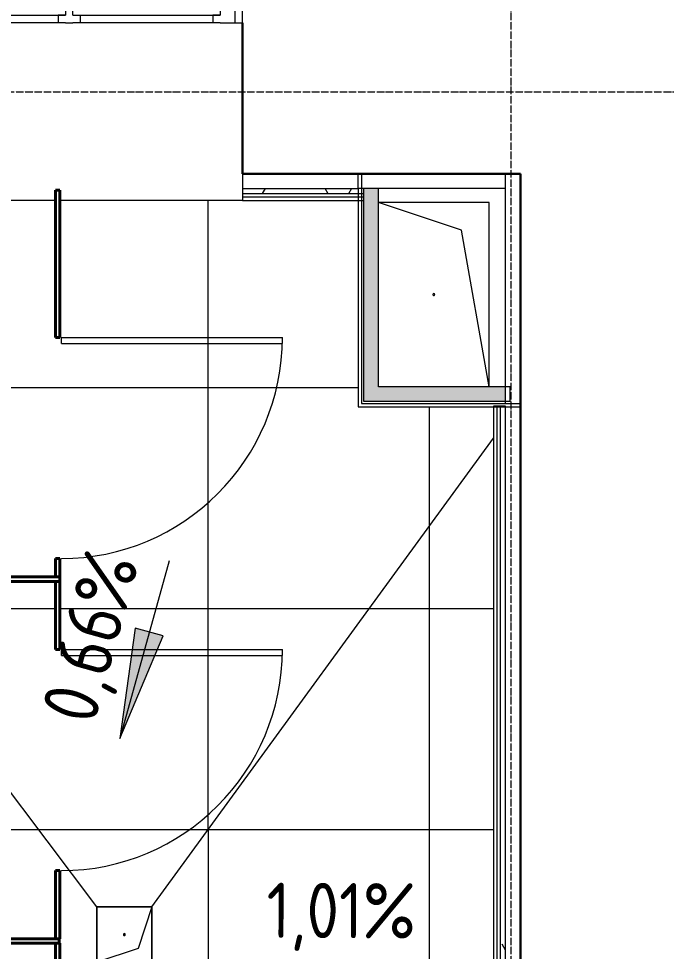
# Model space of a CAD drawing. Header units: millimetres. Extents: x -11798 to 72626, y -32713 to 44110.
# Drawn here: x 8813 to 10571, y 17912 to 20443 of the extents above; entities that cross this region are included whole.
import ezdxf

# ---------------------------------------------------------------- set-up
doc = ezdxf.new("R2010")
doc.units = ezdxf.units.MM
doc.linetypes.add('ADSK_Линия сетки', pattern=[25, 20, -2.5, 0, -2.5])
for name, color, linetype, lineweight in [('_ Окна', 7, 'Continuous', 9), ('Двери', 7, 'Continuous', 9), ('Двери открывание', 7, 'Continuous', 9), ('Обобщенные модели', 7, 'Continuous', 18), ('Окна', 7, 'Continuous', 9), ('Оси', 7, 'Continuous', 9), ('Перекрытие', 7, 'Continuous', 18), ('Перекрытие штриховка', 7, 'Continuous', 18), ('Размеры', 7, 'Continuous', 9), ('Стены внутренние', 7, 'Continuous', 18), ('Стены несущие', 7, 'Continuous', 30), ('Стены отделка', 7, 'Continuous', 30), ('Стены штриховка', 7, 'Continuous', 9)]:
    doc.layers.add(name, color=color, linetype=linetype, lineweight=lineweight)
doc.styles.add('GOST Common_3', font='GOST_Common.ttf', dxfattribs={"width": 0.9, "height": 150})
pattern_1 = [(0, (0, 0), (406.4, 101.6), [33.528, -271.272, 33.528, -271.272, -1625.6]), (0, (0, 0), (406.4, 101.6), [-609.6, 33.528, -576.072, 33.528, -271.272, -711.2]), (0, (0, 0), (406.4, 101.6), [-1524, 33.528, -169.672, 33.528, -474.472]), (120, (152.4, 50.8), (-291.1882, 301.15272), [33.528, -271.272, 33.528, -271.272, -1625.6]), (120, (152.4, 50.8), (-291.1882, 301.15272), [-609.6, 33.528, -576.072, 33.528, -271.272, -711.2]), (120, (152.4, 50.8), (-291.1882, 301.15272), [-1524, 33.528, -169.672, 33.528, -474.472]), (240, (203.2, 254), (-115.2118, -402.75272), [33.528, -271.272, 33.528, -271.272, -1625.6]), (240, (203.2, 254), (-115.2118, -402.75272), [-609.6, 33.528, -576.072, 33.528, -271.272, -711.2]), (240, (203.2, 254), (-115.2118, -402.75272), [-1524, 33.528, -169.672, 33.528, -474.472])]

# ---------------------------------------------------------------- blocks, each defined once
blk = doc.blocks.new('131_Сантехническая перегородка - СП-3 4-3867706-План полов 3-го этажа')
at = {"layer": 'Обобщенные модели', "lineweight": 40}
for p, q in [((1370, 8), (0, 8)), ((0, 8), (0, -4)), ((1370, -4), (1370, 8)), ((0, -4), (1370, -4))]:
    blk.add_line(p, q, dxfattribs=at)
blk = doc.blocks.new('131_Сантехническая перегородка_Дверь - СД-1-3905249-План полов 3-го этажа')
at = {"layer": 'Двери'}
for p, q in [((769, -8), (785, -8)), ((769, -8), (769, -608)), ((785, -8), (785, -608)), ((769, -608), (785, -608))]:
    blk.add_line(p, q, dxfattribs=at)
at = {"layer": 'Двери открывание'}
blk.add_arc((785, -8), 600, 180, 270, dxfattribs=at)
at = {"layer": 'Обобщенные модели', "lineweight": 40}
for p, q in [((185, 8), (0, 8)), ((0, 8), (0, -4)), ((185, -4), (185, 8)), ((970, 8), (785, 8)), ((785, 8), (785, -4)), ((970, -4), (970, 8)), ((0, -4), (185, -4)), ((785, -4), (970, -4))]:
    blk.add_line(p, q, dxfattribs=at)
blk = doc.blocks.new('131_Сантехническая перегородка_Дверь - СД-1-5907898-План полов 3-го этажа')
at = {"layer": 'Двери'}
for p, q in [((634, -8), (650, -8)), ((634, -8), (634, -608)), ((650, -8), (650, -608)), ((634, -608), (650, -608))]:
    blk.add_line(p, q, dxfattribs=at)
at = {"layer": 'Двери открывание'}
blk.add_arc((650, -8), 600, 180, 270, dxfattribs=at)
at = {"layer": 'Обобщенные модели', "lineweight": 40}
for p, q in [((50, 8), (0, 8)), ((0, 8), (0, -4)), ((50, -4), (50, 8)), ((1050, 8), (650, 8)), ((650, 8), (650, -4)), ((1050, -4), (1050, 8)), ((0, -4), (50, -4)), ((650, -4), (1050, -4))]:
    blk.add_line(p, q, dxfattribs=at)
blk = doc.blocks.new('GM_Отверстие прямоугольное _в плите_ - Отверстие-V8-План полов 3-го этажа')
at = {"layer": 'Обобщенные модели'}
for p, q in [((-75, -75), (-75, 75)), ((-75, 75), (75, 75)), ((75, 75), (-75, 75)), ((-75, 75), (-75, -75)), ((-37.5, 37.5), (75, 75)), ((75, 75), (75, -75)), ((75, -75), (75, 75)), ((-75, -75), (-37.5, 37.5)), ((75, -75), (-75, -75)), ((-75, -75), (75, -75))]:
    blk.add_line(p, q, dxfattribs=at)
for start, end in [(360, 180), (180, 360), (60, 165), (300, 360), (195, 270)]:
    blk.add_arc((0, 0), 2.5, start, end, dxfattribs=at)
blk = doc.blocks.new('GM_Отверстие прямоугольное _в плите_ - Отверстие-1433036-План полов 3-го этажа')
at = {"layer": 'Обобщенные модели'}
for p, q in [((-150, 250), (-150, -250)), ((-150, 250), (-75, -175)), ((-150, 250), (-150, -250)), ((-75, -175), (150, -250)), ((-150, -250), (150, -250)), ((-150, -250), (150, -250))]:
    blk.add_line(p, q, dxfattribs=at)
for start, end in [(0, 180), (180, 360), (240, 0), (0, 105), (195, 210)]:
    blk.add_arc((0, 0), 2.5, start, end, dxfattribs=at)
blk = doc.blocks.new('окно трехпол с фрамугой - 1675-2200_h___нов_ ок-23-2116831-План полов 3-го этажа')
at = {"layer": '_ Окна', "lineweight": 18}
for p, q in [((-777.5, 175), (-857.5, 175)), ((-857.5, 175), (-857.5, 115)), ((-797.5, 135), (-797.5, 155)), ((-797.5, 155), (-777.5, 155)), ((-777.5, 155), (-777.5, 175)), ((-357.5, 175), (-417.5, 175)), ((-417.5, 175), (-417.5, 155)), ((-417.5, 155), (-397.5, 155)), ((-397.5, 155), (-397.5, 135)), ((-377.5, 135), (-377.5, 155)), ((-377.5, 155), (-357.5, 155)), ((-357.5, 155), (-357.5, 175)), ((417.5, 175), (357.5, 175)), ((357.5, 175), (357.5, 155)), ((357.5, 155), (377.5, 155)), ((377.5, 155), (377.5, 135)), ((397.5, 135), (397.5, 155)), ((397.5, 155), (417.5, 155)), ((417.5, 155), (417.5, 175)), ((777.5, 175), (777.5, 155)), ((857.5, 175), (777.5, 175)), ((777.5, 155), (797.5, 155)), ((797.5, 155), (797.5, 135)), ((857.5, 115), (857.5, 175)), ((-797.5, 135), (-777.5, 135)), ((-777.5, 135), (-777.5, 115)), ((-417.5, 135), (-417.5, 115)), ((-397.5, 135), (-417.5, 135)), ((-377.5, 135), (-357.5, 135)), ((-357.5, 135), (-357.5, 115)), ((357.5, 135), (357.5, 115)), ((377.5, 135), (357.5, 135)), ((397.5, 135), (417.5, 135)), ((417.5, 135), (417.5, 115)), ((777.5, 135), (777.5, 115)), ((797.5, 135), (777.5, 135)), ((-857.5, 115), (-797.5, 115)), ((-777.5, 115), (-797.5, 115)), ((-397.5, 115), (-417.5, 115)), ((-397.5, 115), (-377.5, 115)), ((-357.5, 115), (-377.5, 115)), ((377.5, 115), (357.5, 115)), ((377.5, 115), (397.5, 115)), ((417.5, 115), (397.5, 115)), ((797.5, 115), (777.5, 115)), ((797.5, 115), (857.5, 115))]:
    blk.add_line(p, q, dxfattribs=at)
at = {"layer": '_ Окна'}
for p, q in [((-837.5, 115), (-837.5, 175)), ((-777.5, 155), (-417.5, 155)), ((-357.5, 155), (357.5, 155)), ((417.5, 155), (777.5, 155)), ((837.5, 115), (837.5, 175)), ((-797.5, 135), (-397.5, 135)), ((-377.5, 135), (377.5, 135)), ((397.5, 135), (797.5, 135))]:
    blk.add_line(p, q, dxfattribs=at)
at = {"layer": 'Окна'}
for p, q in [((-777.5, 175), (-417.5, 175)), ((-357.5, 175), (357.5, 175)), ((417.5, 175), (777.5, 175)), ((-417.5, 115), (-777.5, 115)), ((357.5, 115), (-357.5, 115)), ((777.5, 115), (417.5, 115))]:
    blk.add_line(p, q, dxfattribs=at)

msp = doc.modelspace()

# ---------------------------------------------------------------- hatches: boundary and pattern name
at = {"layer": 'Перекрытие штриховка', "lineweight": 9, "true_color": 0x787878}
h = msp.add_hatch(dxfattribs=at)
h.set_pattern_fill('FP_29', color=8, style=0, pattern_type=2)
h.set_pattern_definition([(270, (10527.4, 9242.3), (599.987, 4e-14), []), (0, (10527.4, 9242.3), (0, 600), [])])
h.paths.add_polyline_path([(7527.478, 14980.09), (7659.647, 15236.256), (7547.478, 15236.256), (7547.478, 15596.256), (7845.391, 15596.256), (8038.272, 15970.09), (7555, 15970.09), (7555, 15982.09), (8044.463, 15982.09), (8544.939, 16952.09), (7555, 16952.09), (7555, 16964.09), (8551.13, 16964.09), (9025, 17882.525), (9025, 18032.525), (8360.096, 18916.09), (7554.985, 18916.09), (7554.985, 18928.09), (8351.066, 18928.09), (8115.531, 19241.084), (8108.231, 19238.285), (8056.366, 19232.256), (7549.361, 19232.256), (7549.361, 19592.256), (7851.265, 19592.256), (7582.412, 19949.525), (7527.478, 19949.525), (7527.478, 15095.729)])
h.paths.add_polyline_path([(7547.478, 16244.256), (7547.478, 16604.256), (8060.554, 16604.256), (8107.142, 16598.123), (8150.555, 16580.141), (8187.834, 16551.535), (8216.439, 16514.256), (8234.818, 16467.83), (8240.555, 16424.256), (8234.421, 16377.669), (8216.439, 16334.256), (8187.834, 16296.977), (8150.555, 16268.371), (8106.348, 16250.285), (8054.482, 16244.256), (7597.478, 16244.256)])
h.paths.add_polyline_path([(7555, 17252.256), (7547.478, 17252.256), (7547.478, 17612.256), (8060.554, 17612.256), (8107.142, 17606.123), (8150.555, 17588.141), (8187.834, 17559.535), (8216.439, 17522.256), (8234.818, 17475.83), (8240.555, 17432.256), (8234.421, 17385.669), (8216.439, 17342.256), (8187.824, 17304.97), (8150.555, 17276.371), (8106.348, 17258.285), (8054.482, 17252.256), (7597.478, 17252.256)])
h.paths.add_polyline_path([(8913, 17749.09), (8913, 17934.09), (7553, 17934.09), (7553, 17946.09), (8912.985, 17946.09), (8912.985, 18131.09), (8924.985, 18131.09), (8924.985, 17946.09), (8923, 17946.09), (8923, 17934.09), (8925, 17934.09), (8925, 17749.09)])
h.paths.add_polyline_path([(7547.478, 18292.256), (7547.478, 18652.256), (8060.554, 18652.256), (8107.142, 18646.123), (8150.555, 18628.141), (8187.834, 18599.535), (8216.439, 18562.256), (8234.818, 18515.83), (8240.555, 18472.256), (8234.421, 18425.669), (8216.439, 18382.256), (8187.834, 18344.977), (8150.555, 18316.371), (8106.348, 18298.285), (8054.482, 18292.256), (7597.478, 18292.256)])
h.paths.add_polyline_path([(8014.685, 19262.041), (8035.857, 19346.959), (8033.409, 19350.212), (7991.059, 19350.212), (8011.861, 19272.578)])
h = msp.add_hatch(dxfattribs=at)
h.set_pattern_fill('FP_30', color=8, style=0, pattern_type=2)
h.set_pattern_definition([(270.001, (5127.3, 11642.46), (600, 0.004), []), (0, (5127.3, 11642.46), (-0.007, 599.988), [])])
h.paths.add_polyline_path([(9025, 18032.525), (9742.074, 19389.534), (9735, 19389.534), (9735, 19408.704), (8924.985, 19633.936), (8924.985, 19578.09), (8912.985, 19578.09), (8912.985, 19637.273), (7790.012, 19949.525), (7582.412, 19949.525), (7851.265, 19592.256), (7993.452, 19592.202), (7995.405, 19583.994), (7996.125, 19582.256), (7999.303, 19578.114), (8005.002, 19574.291), (8011.861, 19572.465), (8017.665, 19572.812), (8020.041, 19573.526), (8023.445, 19574.936), (8027.587, 19578.114), (8032.411, 19586.227), (8032.792, 19587.292), (8033.445, 19592.256), (8062.438, 19592.256), (8109.026, 19586.123), (8152.438, 19568.141), (8189.717, 19539.535), (8218.323, 19502.256), (8236.702, 19455.83), (8242.438, 19412.256), (8236.305, 19365.669), (8218.323, 19322.256), (8189.717, 19284.977), (8152.438, 19256.371), (8115.531, 19241.084), (8351.066, 18928.09), (8912.985, 18928.09), (8912.985, 18978.09), (8924.985, 18978.09), (8924.985, 18731.09), (8912.985, 18731.09), (8912.985, 18916.09), (8360.096, 18916.09), (9018.334, 18041.383)])
h.paths.add_polyline_path([(8035.857, 19346.959), (8036.668, 19350.212), (8033.409, 19350.212)])
h = msp.add_hatch(dxfattribs=at)
h.set_pattern_fill('FP_34', color=8, style=0, pattern_type=2)
h.set_pattern_definition([(270, (8127.5, 5042.3), (600, 4e-14), []), (0, (8127.5, 5042.3), (0, 600), [])])
h.paths.add_polyline_path([(9735, 19408.704), (9735, 19949.525), (8924.985, 19949.525), (8924.985, 19633.936), (9606.145, 19444.534)])
h.paths.add_polyline_path([(8912.985, 19637.273), (8912.985, 19949.525), (7790.012, 19949.525), (8521.307, 19746.182)])
h = msp.add_hatch(dxfattribs=at)
h.set_pattern_fill('FP_28', color=8, style=0, pattern_type=2)
h.set_pattern_definition([(270, (6927.5, 6242.74), (600, 4e-14), []), (0, (6927.5, 6242.74), (0, 599.984), [])])
h.paths.add_polyline_path([(9175, 18032.525), (10102, 19304.377), (10102, 19389.534), (9742.074, 19389.534), (9025, 18032.525), (9026.468, 18032.525)])
h = msp.add_hatch(dxfattribs=at)
h.set_pattern_fill('FP_33', color=8, style=0, pattern_type=2)
h.set_pattern_definition([(270, (7527.7, 13442.3), (599.97, 4e-14), []), (0, (7527.7, 13442.3), (0, 600), [])])
h.paths.add_polyline_path([(9175, 17882.525), (10102, 19293.427), (10102, 19304.377), (9175, 18032.525)])
h = msp.add_hatch(dxfattribs=at)
h.set_pattern_fill('FP_35', color=8, style=0, pattern_type=2)
h.set_pattern_definition([(270, (6927.7, 10442.3), (599.97, 0.0003), []), (3e-05, (6927.7, 10442.3), (-3e-05, 600), [])])
h.paths.add_polyline_path([(10102, 15153.612), (10102, 19293.427), (9175, 17882.525), (10036.79, 15345.578)])
at = {"layer": 'Размеры'}
msp.add_hatch(color=256, dxfattribs=at).paths.add_polyline_path([(9087.293, 18489.849), (9205.714, 18768.303), (9129.61, 18789.464)])
at = {"layer": 'Стены внутренние', "lineweight": 9}
h = msp.add_hatch(dxfattribs=at)
h.set_pattern_fill('FP_5', color=256, style=0, pattern_type=2)
h.set_pattern_definition(pattern_1)
h.paths.add_polyline_path([(9420.418, 19967.525), (9735, 19968.21), (9735, 19982.525), (9420.418, 19982.525)])
h.paths.add_polyline_path([(9750, 19967.525), (9750, 19982.525), (9744, 19981.902), (9744, 19967.525), (9748.574, 19967.525)])
h.paths.add_polyline_path([(7568.867, 19967.525), (7705.418, 19967.525), (7705.418, 19982.525), (7527.478, 19982.525), (7527.51, 19967.525)])
at = {"layer": 'Стены внутренние'}
for points in [[(9750, 19404.534), (9790, 19404.534), (9790, 19982.525), (9750, 19982.525), (9750, 19514.21)], [(9790, 19404.534), (10135, 19404.534), (10135, 19444.534), (9790, 19444.534)]]:
    msp.add_hatch(color=256, dxfattribs=at).paths.add_polyline_path(points)
at = {"layer": 'Стены внутренние', "lineweight": 9}
h = msp.add_hatch(dxfattribs=at)
h.set_pattern_fill('FP_5', color=256, style=0, pattern_type=2)
h.set_pattern_definition(pattern_1)
h.paths.add_polyline_path([(10120, 12643.264), (10135, 12643.264), (10135, 13660), (10120, 13660), (10120, 12653.732)])
h.paths.add_polyline_path([(10135, 14501), (10135, 19392.004), (10120, 19392.004), (10120, 14501)])

# ---------------------------------------------------------------- linework, layer by layer
at = {"layer": 'Оси', "linetype": 'ADSK_Линия сетки'}
for p, q in [((10149.565, -5665.072), (10149.565, 21097.974)), ((-10997.814, 20245), (56004.853, 20245))]:
    msp.add_line(p, q, dxfattribs=at)
at = {"layer": 'Перекрытие'}
for p, q in [((10175, 19404.534), (10174.973, 19398.534)), ((9175, 18032.525), (10102.161, 19304.598)), ((9025, 18032.525), (8360.096, 18916.09))]:
    msp.add_line(p, q, dxfattribs=at)
at = {"layer": 'Размеры', "lineweight": 20}
msp.add_line((9221.241, 18971.573), (9087.293, 18489.849), dxfattribs=at)
at = {"layer": 'Размеры'}
for p, q in [((9129.61, 18789.464), (9087.293, 18489.849)), ((9205.714, 18768.303), (9129.61, 18789.464)), ((9087.293, 18489.849), (9205.714, 18768.303))]:
    msp.add_line(p, q, dxfattribs=at)
at = {"layer": 'Стены внутренние'}
for p, q in [((8912.985, 19949.525), (7705.418, 19949.525)), ((9420.418, 19949.525), (8924.985, 19949.525))]:
    msp.add_line(p, q, dxfattribs=at)
at = {"layer": 'Стены несущие'}
for p, q in [((9420.418, 20432.525), (9420.418, 20022.525)), ((9420.418, 20022.525), (10175, 20022.525)), ((10175, 14501), (10175, 20022.525))]:
    msp.add_line(p, q, dxfattribs=at)
at = {"layer": 'Стены отделка', "lineweight": 9}
for p, q in [((9420.418, 20022.525), (9420.418, 19949.525)), ((10135, 19404.534), (10135, 20022.525)), ((9421.418, 19982.525), (9420.418, 19982.525)), ((9735, 19982.525), (9735, 19389.534)), ((10135, 19982.525), (9750, 19982.525)), ((9750, 19404.534), (9750, 19982.525)), ((9790, 19444.534), (9790, 19982.525)), ((9420.418, 19949.525), (9750, 19949.525)), ((10147.5, 19444.534), (9790, 19444.534)), ((10147.5, 19404.534), (10147.5, 19444.534)), ((10147.5, 19404.534), (9750, 19404.534)), ((10135, 19392.004), (10102, 19392.004)), ((10102, 19392.004), (10102, 14501)), ((9735, 19389.534), (10135, 19389.534))]:
    msp.add_line(p, q, dxfattribs=at)
at = {"layer": 'Стены штриховка'}
for p, q in [((9735, 19982.525), (9735, 20022.525)), ((9744, 20022.525), (9744, 19398.534)), ((9421.418, 19982.525), (9735, 19982.525)), ((9750, 19982.525), (9735, 19982.525)), ((9750, 19967.525), (9420.418, 19967.525)), ((9750, 19958.525), (9420.418, 19958.525)), ((9744, 19398.534), (10175, 19398.534)), ((10111, 19392.004), (10111, 14501)), ((10120, 19392.004), (10120, 14501)), ((10135, 19398.534), (10135, 19404.534)), ((10135, 14501), (10135, 19392.004)), ((10135, 19389.534), (10175, 19389.534))]:
    msp.add_line(p, q, dxfattribs=at)

# ---------------------------------------------------------------- block references
at = {"layer": 'Обобщенные модели'}
for name, p, rotation in [('131_Сантехническая перегородка_Дверь - СД-1-5907898-План полов 3-го этажа', (8920.985, 18928.09), 89.99999999997657), ('GM_Отверстие прямоугольное _в плите_ - Отверстие-1433036-План полов 3-го этажа', (9940, 19694.534), 180), ('131_Сантехническая перегородка_Дверь - СД-1-3905249-План полов 3-го этажа', (8920.985, 17946.09), 89.99999999997657), ('GM_Отверстие прямоугольное _в плите_ - Отверстие-V8-План полов 3-го этажа', (9100, 17957.525), 180), ('131_Сантехническая перегородка_Дверь - СД-1-3905249-План полов 3-го этажа', (8921, 16964.09), 89.99999999997657)]:
    msp.add_blockref(name, p, dxfattribs=dict(at, rotation=rotation))
for p in [(7554.985, 18920.09), (7553, 17938.09)]:
    msp.add_blockref('131_Сантехническая перегородка - СП-3 4-3867706-План полов 3-го этажа', p, dxfattribs=at)
at = {"layer": 'Окна'}
msp.add_blockref('окно трехпол с фрамугой - 1675-2200_h___нов_ ок-23-2116831-План полов 3-го этажа', (8562.918, 20317.525), dxfattribs=at)

# ---------------------------------------------------------------- texts
at = {"layer": 'Размеры', "lineweight": 20, "char_height": 150, "attachment_point": 1, "line_spacing_factor": 1.022761, "style": 'GOST Common_3'}
for s, insert, width, rotation in [('0,66%', (8872.854, 18562.352), 570.22717, 74.460955), ('1,01%', (9486.409, 18098.459), 508.67884, 359.739977)]:
    msp.add_mtext(s, dxfattribs=dict(at, insert=insert, width=width, rotation=rotation))

doc.saveas('drawing.dxf')
